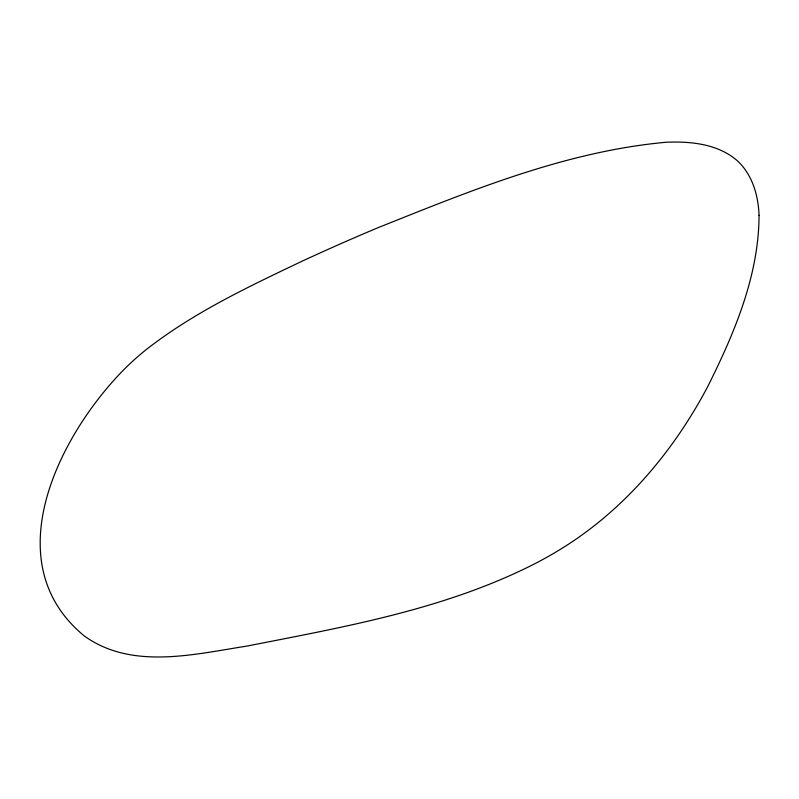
<?xml version="1.0" encoding="UTF-8"?>
<svg xmlns="http://www.w3.org/2000/svg" width="799" height="799" viewBox="0 0 799 799"><rect width="100%" height="100%" fill="white"/><g stroke="black" fill="none" stroke-linecap="round" stroke-linejoin="round"><path stroke-width="1.2" d="M759.05 215.34C758.85 275.955 734.251 333.423 707.634 386.786C677.103 444.434 635.135 496.738 581.952 534.99A418.217 241.458 0 0 1 534.97 563.665C445.113 609.417 344.749 626.835 246.741 646.121C193.748 654.341 131.515 670.121 84.185 635.864C-4.714 562.636 58.257 437.073 122.577 370.956A401.388 231.74 0 0 1 146.716 349.213C193.767 312.519 248.149 286.891 301.742 261.363A1973.989 1139.674 0 0 1 378.297 227.575C471.18 190.502 565.882 151.331 666.396 142.222C690.885 141.253 717.702 143.87 737.038 160.499C752.318 174.362 758.301 195.296 759.05 215.34"/></g></svg>
